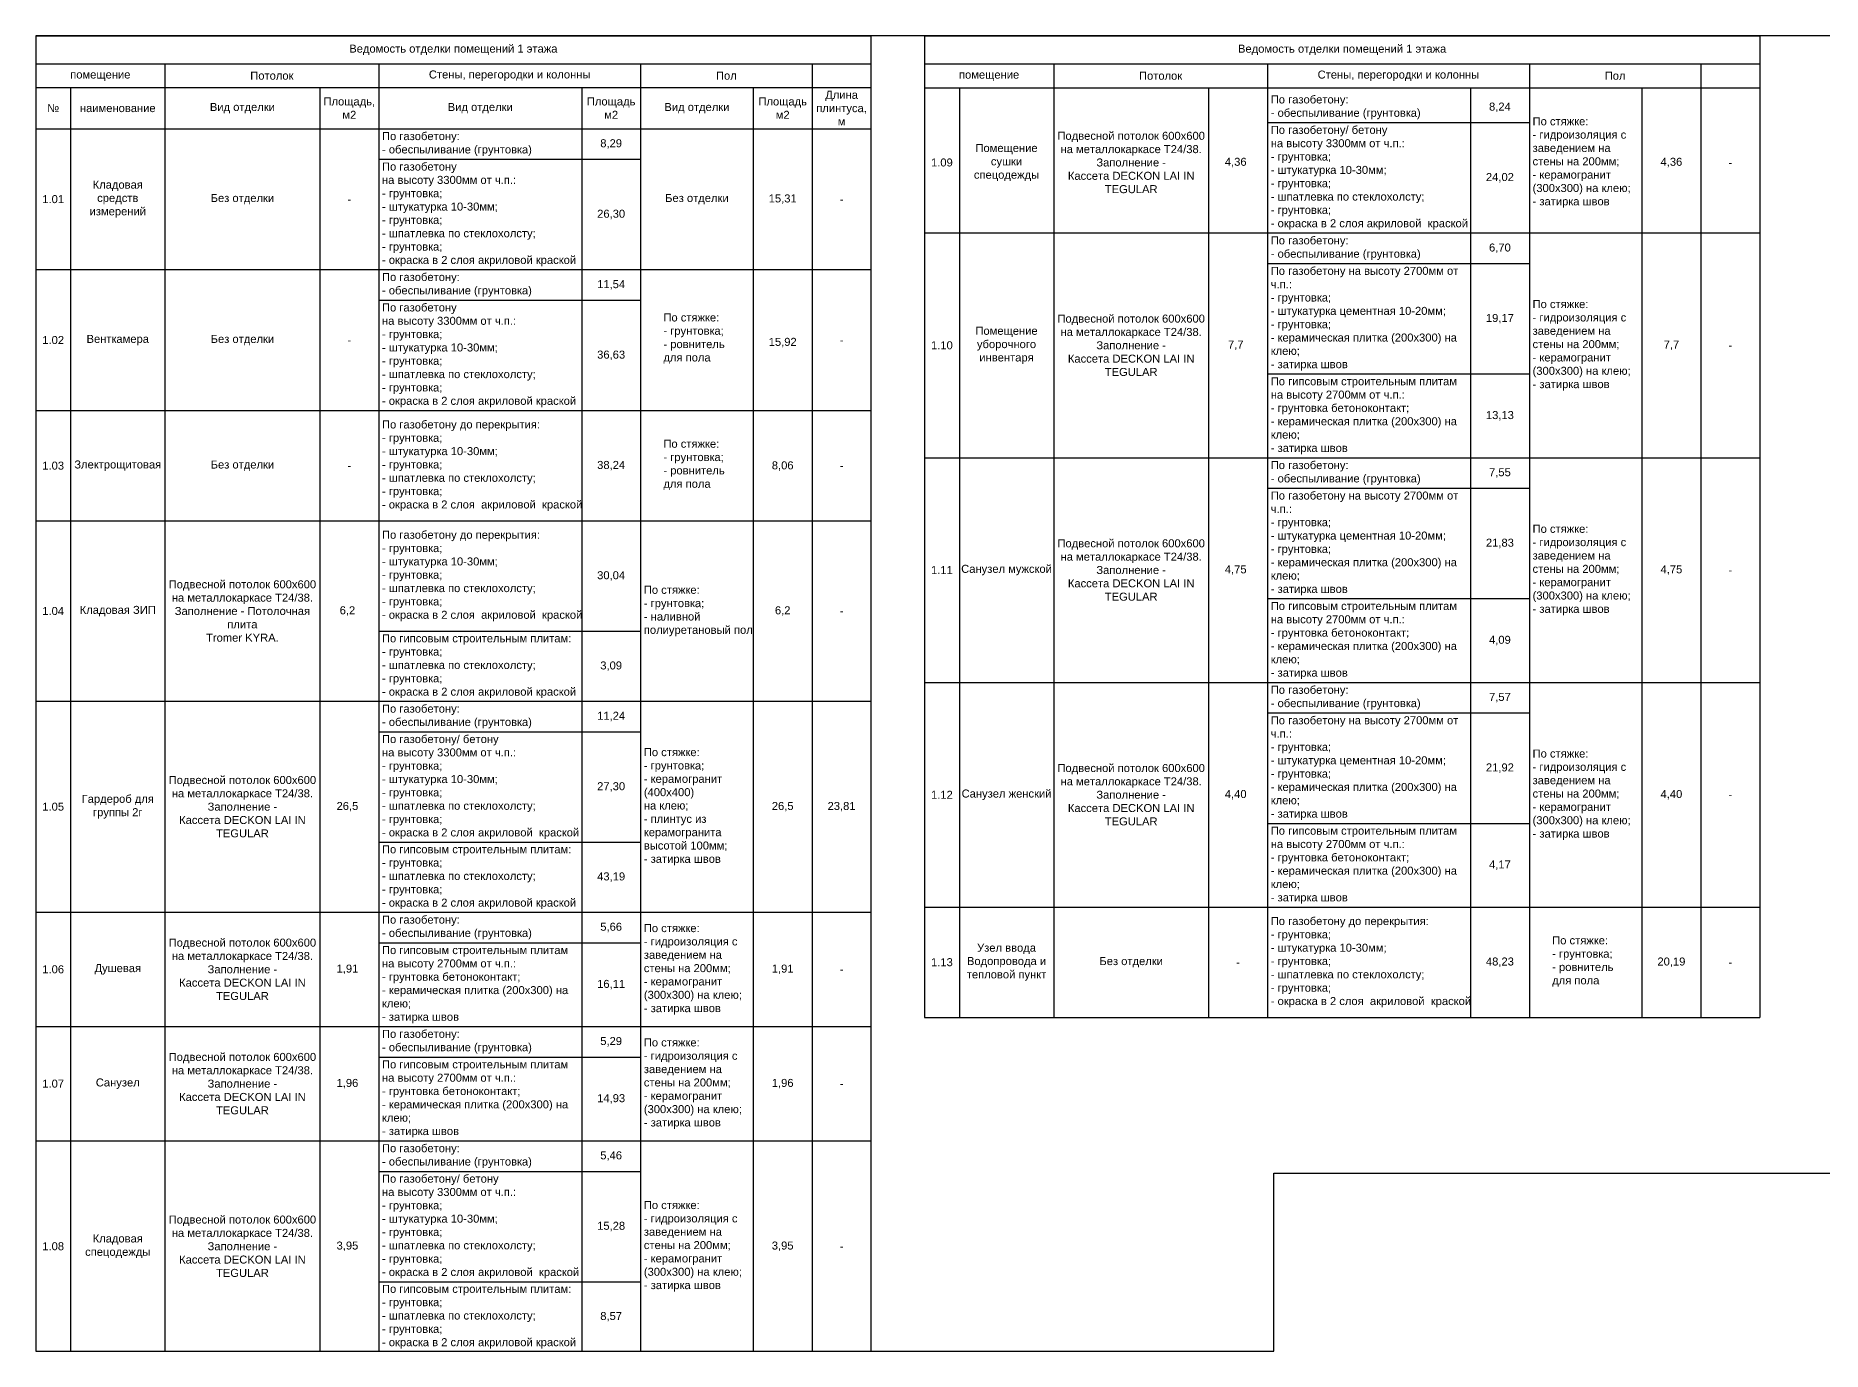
# Model space of a CAD drawing. Header units: millimetres. Extents: x 2680823 to 2818923, y -669060 to -628460.
# Drawn here: x 2680823 to 2735949, y -669060 to -628460 of the extents above; entities that cross this region are included whole.
import ezdxf

# ---------------------------------------------------------------- set-up
doc = ezdxf.new("R2010")
doc.units = ezdxf.units.MM
doc.styles.add('times new roman', font='times.ttf')

msp = doc.modelspace()

# ---------------------------------------------------------------- linework, layer by layer
for p, q in [((2680823, -628460), (2706596, -628460)), ((2680823, -628460), (2680823, -630060)), ((2706596, -628460), (2706596, -630060)), ((2708246, -628463), (2734020, -628463)), ((2708246, -628463), (2708246, -630063)), ((2734020, -628463), (2734020, -630063)), ((2680823, -629327), (2706596, -629327)), ((2684810, -629327), (2684810, -630060)), ((2691407, -629327), (2691407, -630060)), ((2699487, -629327), (2699487, -630060)), ((2704779, -629327), (2704779, -630060)), ((2708246, -629329), (2734020, -629329)), ((2712233, -629329), (2712233, -630063)), ((2718831, -629329), (2718831, -630063)), ((2726910, -629329), (2726910, -630063)), ((2732203, -629329), (2732203, -630063)), ((2680823, -630060), (2706596, -630060)), ((2680823, -630060), (2680823, -669060)), ((2681899, -630060), (2681899, -669060)), ((2684810, -630060), (2684810, -669060)), ((2689590, -630060), (2689590, -669060)), ((2691407, -630060), (2691407, -669060)), ((2697670, -630060), (2697670, -669060)), ((2699487, -630060), (2699487, -669060)), ((2702962, -630060), (2702962, -669060)), ((2704779, -630060), (2704779, -669060)), ((2706596, -630060), (2706596, -669060)), ((2708246, -630063), (2708246, -658757)), ((2708246, -630063), (2734020, -630063)), ((2708246, -630063), (2734020, -630063)), ((2709323, -630063), (2709323, -658757)), ((2712233, -630063), (2712233, -658757)), ((2717014, -630063), (2717014, -658757)), ((2718831, -630063), (2718831, -658757)), ((2725093, -630063), (2725093, -658757)), ((2726910, -630063), (2726910, -658757)), ((2730386, -630063), (2730386, -658757)), ((2732203, -630063), (2732203, -658757)), ((2734020, -630063), (2734020, -658757)), ((2718831, -631142), (2726910, -631142)), ((2680823, -631330), (2706596, -631330)), ((2691407, -632273), (2699487, -632273)), ((2708246, -634547), (2734020, -634547)), ((2718831, -635490), (2726910, -635490)), ((2680823, -635678), (2706596, -635678)), ((2691407, -636621), (2699487, -636621)), ((2718831, -638898), (2726910, -638898)), ((2680823, -640027), (2706596, -640027)), ((2708246, -641482), (2734020, -641482)), ((2718831, -642425), (2726910, -642425)), ((2680823, -643431), (2706596, -643431)), ((2718831, -645833), (2726910, -645833)), ((2691407, -646836), (2699487, -646836)), ((2708246, -648417), (2734020, -648417)), ((2680823, -648998), (2706596, -648998)), ((2718831, -649360), (2726910, -649360)), ((2691407, -649941), (2699487, -649941)), ((2718831, -652768), (2726910, -652768)), ((2691407, -653347), (2699487, -653347)), ((2708246, -655352), (2734020, -655352)), ((2680823, -655510), (2706596, -655510)), ((2691407, -656453), (2699487, -656453)), ((2708246, -658757), (2734020, -658757)), ((2680823, -659037), (2706596, -659037)), ((2691407, -659980), (2699487, -659980)), ((2680823, -662564), (2706596, -662564)), ((2680823, -662564), (2706596, -662564)), ((2691407, -663507), (2699487, -663507)), ((2691407, -666913), (2699487, -666913))]:
    msp.add_line(p, q)
at = {"layer": 'Defpoints'}
msp.add_lwpolyline([(2680823, -669060), (2719023, -669060), (2719023, -663560), (2737523, -663560), (2737523, -628460), (2680823, -628460)], close=True, dxfattribs=at)

# ---------------------------------------------------------------- texts
at = {"style": 'times new roman'}
for s, insert, char_height, width, attachment_point in [('{\\fArial|b0|i0|c0;Ведомость отделки помещений 1 этажа', (2693709, -628893), 246.94, 25573.67, 5), ('{\\fArial|b0|i0|c0;Ведомость отделки помещений 1 этажа', (2721133, -628896), 246.94, 25573.67, 5), ('{\\fArial|b0|i0|c0;Стены, перегородки и колонны', (2695447, -629693), 246.94, 7879.33, 5), ('{\\fArial|b0|i0|c0;Стены, перегородки и колонны', (2722871, -629696), 246.94, 7879.33, 5), ('{\\fArial|b0|i0|c0;помещение', (2682816, -629693), 246.94, 3787.11, 5), ('{\\fArial|b0|i0|c0;Потолок', (2688109, -629693), 246.94, 6397.67, 5), ('{\\fArial|b0|i0|c0;Пол', (2702133, -629693), 246.94, 5092.39, 5), ('{\\fArial|b0|i0|c0;', (2705688, -629693), 246.94, 1617.17, 5), ('{\\fArial|b0|i0|c0;помещение', (2710240, -629696), 246.94, 3787.11, 5), ('{\\fArial|b0|i0|c0;Потолок', (2715532, -629696), 246.94, 6397.67, 5), ('{\\fArial|b0|i0|c0;Пол', (2729557, -629696), 246.94, 5092.39, 5), ('{\\fArial|b0|i0|c0;№', (2681361, -630695), 246.94, 876.33, 5), ('{\\fArial|b0|i0|c0;наименование', (2683354, -630695), 246.94, 2710.78, 5), ('{\\fArial|b0|i0|c0;Вид отделки', (2687200, -630695), 246.94, 4580.5, 5), ('{\\fArial|b0|i0|c0;Площадь, м2', (2690499, -630695), 246.94, 1617.17, 5), ('{\\fArial|b0|i0|c0;Вид отделки', (2694539, -630695), 246.94, 6062.17, 5), ('{\\fArial|b0|i0|c0;Площадь м2', (2698578, -630695), 246.94, 1617.17, 5), ('{\\fArial|b0|i0|c0;Вид отделки', (2701224, -630695), 246.94, 3275.22, 5), ('{\\fArial|b0|i0|c0;Площадь м2', (2703871, -630695), 246.94, 1617.17, 5), ('{\\fArial|b0|i0|c0;Длина плинтуса, м', (2705688, -630695), 246.94, 1617.17, 5), ('{\\fArial|b0|i0|c0;По газобетону: ^J- обеспыливание (грунтовка)', (2718931, -630670), 246.94, 6062.17, 4), ('{\\fArial|b0|i0|c0;8,24', (2726002, -630670), 246.94, 1617.17, 5), ('{\\fArial|b0|i0|c0;По стяжке:^J- гидроизоляция с заведением на стены на 200мм;^J- керамогранит (300x300) на клею; ^J- затирка швов', (2727010, -632373), 246.944, 3275.22, 4), ('{\\fArial|b0|i0|c0;По газобетону: ^J- обеспыливание (грунтовка)', (2691507, -631801), 246.94, 6062.17, 4), ('{\\fArial|b0|i0|c0;8,29', (2698578, -631801), 246.94, 1617.17, 5), ('{\\fArial|b0|i0|c0;Подвесной потолок 600x600 на металлокаркасе Т24/38.^JЗаполнение - ^JКассета DECKON LAI IN TEGULAR ', (2714624, -632373), 246.944, 4580.5, 5), ('{\\fArial|b0|i0|c0;По газобетону/ бетону^Jна высоту 3300мм от ч.п.:^J- грунтовка;^J- штукатурка 10-30мм;^J- грунтовка;^J- шпатлевка по стеклохолсту; ^J- грунтовка;^J- окраска в 2 слоя акриловой  краской ', (2718931, -632844), 246.944, 6062.17, 4), ('{\\fArial|b0|i0|c0;1.09', (2708784, -632373), 246.94, 876.33, 5), ('{\\fArial|b0|i0|c0;Помещение сушки спецодежды', (2710778, -632373), 246.94, 2710.78, 5), ('{\\fArial|b0|i0|c204|p34;4,36}', (2717850, -632373), 246.94, 1617.17, 5), ('{\\fArial|b0|i0|c204|p34;4,36}', (2731294, -632373), 246.94, 1617.17, 5), ('{\\fArial|b0|i0|c0;По газобетону ^Jна высоту 3300мм от ч.п.:^J- грунтовка;^J- штукатурка 10-30мм;^J- грунтовка;^J- шпатлевка по стеклохолсту; ^J- грунтовка;^J- окраска в 2 слоя акриловой краской ', (2691507, -633976), 246.944, 6062.17, 4), ('{\\fArial|b0|i0|c0;24,02', (2726002, -632844), 246.94, 1617.17, 5), ('{\\fArial|b0|i0|c0;-', (2733111, -632373), 246.94, 1617.17, 5), ('{\\fArial|b0|i0|c0;1.01', (2681361, -633504), 246.94, 876.33, 5), ('{\\fArial|b0|i0|c0;Кладовая средств измерений', (2683354, -633504), 246.94, 2710.78, 5), ('{\\fArial|b0|i0|c0;Без отделки', (2687200, -633504), 246.94, 4580.5, 5), ('{\\fArial|b0|i0|c0;Без отделки', (2701224, -633504), 246.94, 3275.22, 5), ('{\\fArial|b0|i0|c204|p34;15,31}', (2703871, -633504), 246.94, 1617.17, 5), ('{\\fArial|b0|i0|c0;-', (2690499, -633504), 246.94, 1617.17, 5), ('{\\fArial|b0|i0|c0;26,30', (2698578, -633976), 246.94, 1617.17, 5), ('{\\fArial|b0|i0|c0;-', (2705688, -633504), 246.94, 1617.17, 5), ('{\\fArial|b0|i0|c0;По газобетону: ^J- обеспыливание (грунтовка)', (2718931, -635019), 246.94, 6062.17, 4), ('{\\fArial|b0|i0|c0;6,70', (2726002, -635019), 246.94, 1617.17, 5), ('{\\fArial|b0|i0|c0;По газобетону на высоту 2700мм от ч.п.:^J- грунтовка;^J- штукатурка цементная 10-20мм; ^J- грунтовка; ^J- керамическая плитка (200x300) на клею;^J- затирка швов', (2718931, -637194), 246.944, 6062.17, 4), ('{\\fArial|b0|i0|c0;По газобетону: ^J- обеспыливание (грунтовка)', (2691507, -636150), 246.94, 6062.17, 4), ('{\\fArial|b0|i0|c0;11,54', (2698578, -636150), 246.94, 1617.17, 5), ('{\\fArial|b0|i0|c0;По газобетону ^Jна высоту 3300мм от ч.п.:^J- грунтовка;^J- штукатурка 10-30мм;^J- грунтовка;^J- шпатлевка по стеклохолсту; ^J- грунтовка;^J- окраска в 2 слоя акриловой краской ', (2691507, -638324), 246.944, 6062.17, 4), ('{\\fArial|b0|i0|c0;По стяжке:^J- гидроизоляция с заведением на стены на 200мм;^J- керамогранит (300x300) на клею; ^J- затирка швов', (2727010, -638015), 246.944, 3275.22, 4), ('{\\fArial|b0|i0|c204|p34;По стяжке\\fArial|b0|i0|c0|p34;:^J- \\fArial|b0|i0|c204|p34;грунтовка\\fArial|b0|i0|c0|p34;;^J- \\fArial|b0|i0|c204|p34;ровнитель ^Jдля пола}', (2700191, -637808), 246.944, 3275.22, 4), ('{\\fArial|b0|i0|c0;Подвесной потолок 600x600 на металлокаркасе Т24/38.^JЗаполнение - ^JКассета DECKON LAI IN TEGULAR ', (2714624, -638015), 246.944, 4580.5, 5), ('{\\fArial|b0|i0|c0;19,17', (2726002, -637194), 246.94, 1617.17, 5), ('{\\fArial|b0|i0|c0;1.02', (2681361, -637853), 246.94, 876.33, 5), ('{\\fArial|b0|i0|c0;Венткамера', (2683354, -637853), 246.94, 2710.78, 5), ('{\\fArial|b0|i0|c0;Без отделки', (2687200, -637853), 246.94, 4580.5, 5), ('{\\fArial|b0|i0|c204|p34;15,92}', (2703871, -637930), 246.94, 1617.17, 5), ('{\\fArial|b0|i0|c0;Помещение уборочного инвентаря', (2710778, -638015), 246.94, 2710.78, 5), ('{\\fArial|b0|i0|c0;-', (2690499, -637853), 246.94, 1617.17, 5), ('{\\fArial|b0|i0|c0;36,63', (2698578, -638324), 246.94, 1617.17, 5), ('{\\fArial|b0|i0|c0;-', (2705688, -637853), 246.94, 1617.17, 5), ('{\\fArial|b0|i0|c0;1.10', (2708784, -638015), 246.94, 876.33, 5), ('{\\fArial|b0|i0|c204|p34;7,7}', (2717850, -638015), 246.94, 1617.17, 5), ('{\\fArial|b0|i0|c204|p34;7,7}', (2731294, -638015), 246.94, 1617.17, 5), ('{\\fArial|b0|i0|c0;-', (2733111, -638015), 246.94, 1617.17, 5), ('{\\fArial|b0|i0|c0;По гипсовым строительным плитам на высоту 2700мм от ч.п.: ^J- грунтовка бетоноконтакт; ^J- керамическая плитка (200x300) на клею;^J- затирка швов', (2718931, -640190), 246.944, 6062.17, 4), ('{\\fArial|b0|i0|c0;По газобетону до перекрытия:^J- грунтовка;^J- штукатурка 10-30мм;^J- грунтовка;^J- шпатлевка по стеклохолсту; ^J- грунтовка;^J- окраска в 2 слоя  акриловой  краской ', (2691507, -641729), 246.944, 6062.17, 4), ('{\\fArial|b0|i0|c0;13,13', (2726002, -640190), 246.94, 1617.17, 5), ('{\\fArial|b0|i0|c204|p34;По стяжке\\fArial|b0|i0|c0|p34;:^J- \\fArial|b0|i0|c204|p34;грунтовка\\fArial|b0|i0|c0|p34;;^J- \\fArial|b0|i0|c204|p34;ровнитель ^Jдля пола}', (2700191, -641705), 246.944, 3275.22, 4), ('{\\fArial|b0|i0|c0;1.03', (2681361, -641729), 246.94, 876.33, 5), ('{\\fArial|b0|i0|c0;Злектрощитовая', (2683354, -641729), 246.94, 2710.78, 5), ('{\\fArial|b0|i0|c0;Без отделки', (2687200, -641729), 246.94, 4580.5, 5), ('{\\fArial|b0|i0|c0;38,24', (2698578, -641729), 246.94, 1617.17, 5), ('{\\fArial|b0|i0|c204|p34;8,06}', (2703871, -641742), 246.94, 1617.17, 5), ('{\\fArial|b0|i0|c0;По газобетону: ^J- обеспыливание (грунтовка)', (2718931, -641954), 246.94, 6062.17, 4), ('{\\fArial|b0|i0|c0;-', (2690499, -641729), 246.94, 1617.17, 5), ('{\\fArial|b0|i0|c0;-', (2705688, -641729), 246.94, 1617.17, 5), ('{\\fArial|b0|i0|c0;7,55', (2726002, -641954), 246.94, 1617.17, 5), ('{\\fArial|b0|i0|c0;По газобетону на высоту 2700мм от ч.п.:^J- грунтовка;^J- штукатурка цементная 10-20мм; ^J- грунтовка; ^J- керамическая плитка (200x300) на клею;^J- затирка швов', (2718931, -644129), 246.944, 6062.17, 4), ('{\\fArial|b0|i0|c0;По газобетону до перекрытия:^J- грунтовка;^J- штукатурка 10-30мм;^J- грунтовка;^J- шпатлевка по стеклохолсту; ^J- грунтовка;^J- окраска в 2 слоя  акриловой  краской ', (2691507, -645133), 246.944, 6062.17, 4), ('{\\fArial|b0|i0|c0;По стяжке:^J- гидроизоляция с заведением на стены на 200мм;^J- керамогранит (300x300) на клею; ^J- затирка швов', (2727010, -644950), 246.944, 3275.22, 4), ('{\\fArial|b0|i0|c0;Подвесной потолок 600x600 на металлокаркасе Т24/38.^JЗаполнение - ^JКассета DECKON LAI IN TEGULAR ', (2714624, -644950), 246.944, 4580.5, 5), ('{\\fArial|b0|i0|c0;21,83', (2726002, -644129), 246.94, 1617.17, 5), ('{\\fArial|b0|i0|c0;1.11', (2708784, -644950), 246.94, 876.33, 5), ('{\\fArial|b0|i0|c0;Санузел мужской', (2710778, -644950), 246.94, 2710.78, 5), ('{\\fArial|b0|i0|c204|p34;4,75}', (2717850, -644950), 246.94, 1564.01, 5), ('{\\fArial|b0|i0|c204|p34;4,75}', (2731294, -644950), 246.94, 1617.17, 5), ('{\\fArial|b0|i0|c0;-', (2733111, -644950), 246.94, 1617.17, 5), ('{\\fArial|b0|i0|c0;Подвесной потолок 600x600 на металлокаркасе Т24/38.^JЗаполнение - Потолочная плита ^JTromer KYRA.', (2687200, -646215), 246.944, 4580.5, 5), ('{\\fArial|b0|i0|c0;30,04', (2698578, -645133), 246.94, 1617.17, 5), ('{\\fArial|b0|i0|c0;По стяжке:^J- грунтовка;^J- наливной ^Jполиуретановый пол', (2699587, -646215), 246.94, 3275.22, 4), ('{\\fArial|b0|i0|c0;Кладовая ЗИП', (2683354, -646215), 246.94, 2710.78, 5), ('{\\fArial|b0|i0|c204|p34;6,2}', (2690441, -646215), 246.94, 1617.17, 5), ('{\\fArial|b0|i0|c204|p34;6,2}', (2703871, -646215), 246.94, 1617.17, 5), ('{\\fArial|b0|i0|c0;По гипсовым строительным плитам на высоту 2700мм от ч.п.: ^J- грунтовка бетоноконтакт; ^J- керамическая плитка (200x300) на клею;^J- затирка швов', (2718931, -647125), 246.944, 6062.17, 4), ('{\\fArial|b0|i0|c0;1.04', (2681361, -646215), 246.94, 876.33, 5), ('{\\fArial|b0|i0|c0;-', (2705688, -646215), 246.94, 1617.17, 5), ('{\\fArial|b0|i0|c0;По гипсовым строительным плитам: ^J- грунтовка; ^J- шпатлевка по стеклохолсту;^J- грунтовка; ^J- окраска в 2 слоя акриловой краской ', (2691507, -647917), 246.944, 6062.17, 4), ('{\\fArial|b0|i0|c0;4,09', (2726002, -647125), 246.94, 1617.17, 5), ('{\\fArial|b0|i0|c0;3,09', (2698578, -647917), 246.94, 1617.17, 5), ('{\\fArial|b0|i0|c0;По газобетону: ^J- обеспыливание (грунтовка)', (2718931, -648889), 246.94, 6062.17, 4), ('{\\fArial|b0|i0|c0;7,57', (2726002, -648889), 246.94, 1617.17, 5), ('{\\fArial|b0|i0|c0;По газобетону: ^J- обеспыливание (грунтовка)', (2691507, -649470), 246.94, 6062.17, 4), ('{\\fArial|b0|i0|c0;11,24', (2698578, -649470), 246.94, 1617.17, 5), ('{\\fArial|b0|i0|c0;По газобетону на высоту 2700мм от ч.п.:^J- грунтовка;^J- штукатурка цементная 10-20мм; ^J- грунтовка; ^J- керамическая плитка (200x300) на клею;^J- затирка швов', (2718931, -651064), 246.944, 6062.17, 4), ('{\\fArial|b0|i0|c0;По газобетону/ бетону^Jна высоту 3300мм от ч.п.:^J- грунтовка;^J- штукатурка 10-30мм;^J- грунтовка;^J- шпатлевка по стеклохолсту; ^J- грунтовка;^J- окраска в 2 слоя акриловой  краской ', (2691507, -651644), 246.944, 6062.17, 4), ('{\\fArial|b0|i0|c0;По стяжке:^J- грунтовка;^J- керамогранит (400x400) ^Jна клею;^J- плинтус из керамогранита высотой 100мм; ^J- затирка швов', (2699587, -652254), 246.944, 3275.22, 4), ('{\\fArial|b0|i0|c0;Подвесной потолок 600x600 на металлокаркасе Т24/38.^JЗаполнение - ^JКассета DECKON LAI IN TEGULAR ', (2714624, -651885), 246.944, 4580.5, 5), ('{\\fArial|b0|i0|c0;21,92', (2726002, -651064), 246.94, 1617.17, 5), ('{\\fArial|b0|i0|c0;По стяжке:^J- гидроизоляция с заведением на стены на 200мм;^J- керамогранит (300x300) на клею; ^J- затирка швов', (2727010, -651885), 246.944, 3275.22, 4), ('{\\fArial|b0|i0|c0;Подвесной потолок 600x600 на металлокаркасе Т24/38.^JЗаполнение - ^JКассета DECKON LAI IN TEGULAR ', (2687200, -652254), 246.944, 4580.5, 5), ('{\\fArial|b0|i0|c0;27,30', (2698578, -651644), 246.94, 1617.17, 5), ('{\\fArial|b0|i0|c0;1.05', (2681361, -652254), 246.94, 876.33, 5), ('{\\fArial|b0|i0|c0;Гардероб для группы 2г', (2683354, -652254), 246.94, 2710.78, 5), ('{\\fArial|b0|i0|c204|p34;26,5}', (2690441, -652254), 246.94, 1617.17, 5), ('{\\fArial|b0|i0|c204|p34;26,5}', (2703871, -652254), 246.94, 1617.17, 5), ('{\\fArial|b0|i0|c0;23,81', (2705688, -652254), 246.94, 1617.17, 5), ('{\\fArial|b0|i0|c0;1.12', (2708784, -651885), 246.94, 876.33, 5), ('{\\fArial|b0|i0|c0;Санузел женский', (2710778, -651885), 246.94, 2710.78, 5), ('{\\fArial|b0|i0|c204|p34;4,40}', (2717850, -651885), 246.94, 1617.17, 5), ('{\\fArial|b0|i0|c204|p34;4,40}', (2731294, -651885), 246.94, 1617.17, 5), ('{\\fArial|b0|i0|c0;-', (2733111, -651885), 246.94, 1617.17, 5), ('{\\fArial|b0|i0|c0;По гипсовым строительным плитам на высоту 2700мм от ч.п.: ^J- грунтовка бетоноконтакт; ^J- керамическая плитка (200x300) на клею;^J- затирка швов', (2718931, -654060), 246.944, 6062.17, 4), ('{\\fArial|b0|i0|c0;По гипсовым строительным плитам: ^J- грунтовка; ^J- шпатлевка по стеклохолсту;^J- грунтовка; ^J- окраска в 2 слоя акриловой краской ', (2691507, -654428), 246.944, 6062.17, 4), ('{\\fArial|b0|i0|c0;43,19', (2698578, -654428), 246.94, 1617.17, 5), ('{\\fArial|b0|i0|c0;4,17', (2726002, -654060), 246.94, 1617.17, 5), ('{\\fArial|b0|i0|c0;По газобетону: ^J- обеспыливание (грунтовка)', (2691507, -655981), 246.94, 6062.17, 4), ('{\\fArial|b0|i0|c0;5,66', (2698578, -655981), 246.94, 1617.17, 5), ('{\\fArial|b0|i0|c0;По стяжке:^J- гидроизоляция с заведением на стены на 200мм;^J- керамогранит (300x300) на клею; ^J- затирка швов', (2699587, -657273), 246.944, 3275.22, 4), ('{\\fArial|b0|i0|c0;По газобетону до перекрытия:^J- грунтовка;^J- штукатурка 10-30мм;^J- грунтовка;^J- шпатлевка по стеклохолсту; ^J- грунтовка;^J- окраска в 2 слоя  акриловой  краской ', (2718931, -657054), 246.944, 6062.17, 4), ('{\\fArial|b0|i0|c0;Подвесной потолок 600x600 на металлокаркасе Т24/38.^JЗаполнение - ^JКассета DECKON LAI IN TEGULAR ', (2687200, -657273), 246.944, 4580.5, 5), ('{\\fArial|b0|i0|c0;Узел ввoдa Водопровода и тепловой пункт', (2710778, -657054), 246.94, 2710.78, 5), ('{\\fArial|b0|i0|c204|p34;По стяжке\\fArial|b0|i0|c0|p34;:^J- \\fArial|b0|i0|c204|p34;грунтовка\\fArial|b0|i0|c0|p34;;^J- \\fArial|b0|i0|c204|p34;ровнитель ^Jдля пола}', (2727615, -657031), 246.944, 3275.22, 4), ('{\\fArial|b0|i0|c0;По гипсовым строительным плитам на высоту 2700мм от ч.п.: ^J- грунтовка бетоноконтакт; ^J- керамическая плитка (200x300) на клею;^J- затирка швов', (2691507, -657745), 246.944, 6062.17, 4), ('{\\fArial|b0|i0|c0;1.13', (2708784, -657054), 246.94, 876.33, 5), ('{\\fArial|b0|i0|c0;Без отделки', (2714624, -657054), 246.94, 4580.5, 5), ('{\\fArial|b0|i0|c0;-', (2717923, -657054), 246.94, 1617.17, 5), ('{\\fArial|b0|i0|c0;48,23', (2726002, -657054), 246.94, 1617.17, 5), ('{\\fArial|b0|i0|c204|p34;20,19}', (2731294, -657054), 246.94, 1617.17, 5), ('{\\fArial|b0|i0|c0;-', (2733111, -657054), 246.94, 1617.17, 5), ('{\\fArial|b0|i0|c0;1.06', (2681361, -657273), 246.94, 876.33, 5), ('{\\fArial|b0|i0|c0;Душевая', (2683354, -657273), 246.94, 2710.78, 5), ('{\\fArial|b0|i0|c0;1,91', (2690441, -657273), 246.94, 1617.17, 5), ('{\\fArial|b0|i0|c0;16,11', (2698578, -657745), 246.94, 1617.17, 5), ('{\\fArial|b0|i0|c0;1,91', (2703871, -657273), 246.94, 1617.17, 5), ('{\\fArial|b0|i0|c0;-', (2705688, -657273), 246.94, 1617.17, 5), ('{\\fArial|b0|i0|c0;По газобетону: ^J- обеспыливание (грунтовка)', (2691507, -659508), 246.94, 6062.17, 4), ('{\\fArial|b0|i0|c0;Подвесной потолок 600x600 на металлокаркасе Т24/38.^JЗаполнение - ^JКассета DECKON LAI IN TEGULAR ', (2687200, -660801), 246.944, 4580.5, 5), ('{\\fArial|b0|i0|c0;5,29', (2698578, -659508), 246.94, 1617.17, 5), ('{\\fArial|b0|i0|c0;По стяжке:^J- гидроизоляция с заведением на стены на 200мм;^J- керамогранит (300x300) на клею; ^J- затирка швов', (2699587, -660801), 246.944, 3275.22, 4), ('{\\fArial|b0|i0|c0;По гипсовым строительным плитам на высоту 2700мм от ч.п.: ^J- грунтовка бетоноконтакт; ^J- керамическая плитка (200x300) на клею;^J- затирка швов', (2691507, -661272), 246.944, 6062.17, 4), ('{\\fArial|b0|i0|c0;1.07', (2681361, -660801), 246.94, 876.33, 5), ('{\\fArial|b0|i0|c0;Санузел', (2683354, -660801), 246.94, 2710.78, 5), ('{\\fArial|b0|i0|c0;1,96', (2690441, -660801), 246.94, 1617.17, 5), ('{\\fArial|b0|i0|c0;1,96', (2703871, -660801), 246.94, 1617.17, 5), ('{\\fArial|b0|i0|c0;-', (2705688, -660801), 246.94, 1617.17, 5), ('{\\fArial|b0|i0|c0;14,93', (2698578, -661272), 246.94, 1617.17, 5), ('{\\fArial|b0|i0|c0;По газобетону: ^J- обеспыливание (грунтовка)', (2691507, -663036), 246.94, 6062.17, 4), ('{\\fArial|b0|i0|c0;5,46', (2698578, -663036), 246.94, 1617.17, 5), ('{\\fArial|b0|i0|c0;По газобетону/ бетону^Jна высоту 3300мм от ч.п.:^J- грунтовка;^J- штукатурка 10-30мм;^J- грунтовка;^J- шпатлевка по стеклохолсту; ^J- грунтовка;^J- окраска в 2 слоя акриловой  краской ', (2691507, -665210), 246.944, 6062.17, 4), ('{\\fArial|b0|i0|c0;По стяжке:^J- гидроизоляция с заведением на стены на 200мм;^J- керамогранит (300x300) на клею; ^J- затирка швов', (2699587, -665820), 246.944, 3275.22, 4), ('{\\fArial|b0|i0|c0;Подвесной потолок 600x600 на металлокаркасе Т24/38.^JЗаполнение - ^JКассета DECKON LAI IN TEGULAR ', (2687200, -665820), 246.944, 4580.5, 5), ('{\\fArial|b0|i0|c0;15,28', (2698578, -665210), 246.94, 1617.17, 5), ('{\\fArial|b0|i0|c0;1.08', (2681361, -665820), 246.94, 876.33, 5), ('{\\fArial|b0|i0|c0;Кладовая спецодежды', (2683354, -665820), 246.94, 2710.78, 5), ('{\\fArial|b0|i0|c204|p34;3,95}', (2690441, -665820), 246.94, 1617.17, 5), ('{\\fArial|b0|i0|c204|p34;3,95}', (2703871, -665820), 246.94, 1617.17, 5), ('{\\fArial|b0|i0|c0;-', (2705688, -665820), 246.94, 1617.17, 5), ('{\\fArial|b0|i0|c0;По гипсовым строительным плитам: ^J- грунтовка; ^J- шпатлевка по стеклохолсту;^J- грунтовка; ^J- окраска в 2 слоя акриловой краской ', (2691507, -667994), 246.944, 6062.17, 4), ('{\\fArial|b0|i0|c0;8,57', (2698578, -667994), 246.94, 1617.17, 5)]:
    msp.add_mtext(s, dxfattribs=dict(at, insert=insert, char_height=char_height, width=width, attachment_point=attachment_point))

doc.saveas('drawing.dxf')
